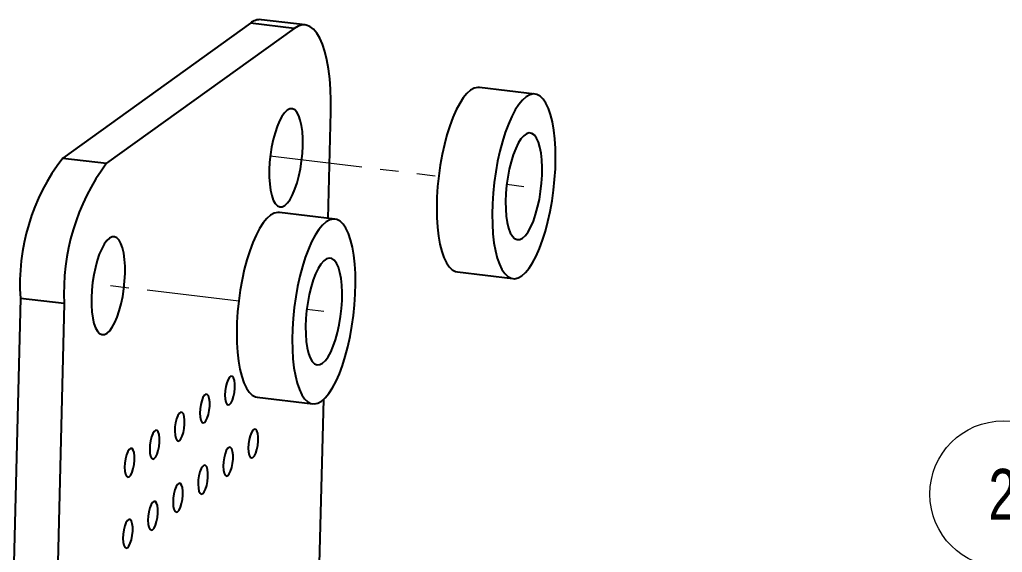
# Model space of a CAD drawing. Header units: millimetres. Extents: x 0 to 205, y 0 to 292.
# Drawn here: x 65.3 to 132.8, y 172.7 to 209.4 of the extents above; entities that cross this region are included whole.
import ezdxf

# ---------------------------------------------------------------- set-up
doc = ezdxf.new("R2010")
doc.units = ezdxf.units.MM
doc.linetypes.add('PHANTOM', pattern=[12.7, 6.35, -1.27, 1.27, -1.27, 1.27, -1.27])
doc.styles.add('SLDTEXTSTYLE0', font='TXT', dxfattribs={"width": 0.75})

# ---------------------------------------------------------------- blocks, each defined once
blk = doc.blocks.new('SW_NOTE_0_5')
at = {"color": 0, "linetype": 'Continuous', "lineweight": 0}
blk.add_circle((2.631, 4.3), 5.041, dxfattribs=at)
at = {"color": 0, "linetype": 'Continuous', "lineweight": 0, "insert": (2.595, 6.036), "char_height": 3.5, "attachment_point": 2, "style": 'SLDTEXTSTYLE0'}
blk.add_mtext('2', dxfattribs=at)

msp = doc.modelspace()

# ---------------------------------------------------------------- linework, layer by layer
at = {"color": 7, "linetype": 'Continuous', "lineweight": 25}
for p, q in [((81.122, 209.114), (68.213, 199.824)), ((84.13, 208.753), (81.122, 209.114)), ((84.892, 208.992), (81.884, 209.353)), ((84.13, 208.753), (71.221, 199.463)), ((100.7, 204.233), (96.883, 204.691)), ((86.476, 195.671), (86.657, 203.004)), ((68.213, 199.824), (71.221, 199.463)), ((86.94, 195.616), (83.122, 196.074)), ((95.359, 191.982), (99.176, 191.524)), ((65.304, 190.164), (64.159, 143.936)), ((68.313, 189.803), (65.304, 190.164)), ((68.313, 189.803), (67.168, 143.575)), ((81.598, 183.365), (85.415, 182.907)), ((85.512, 156.777), (86.167, 183.213))]:
    msp.add_line(p, q, dxfattribs=at)
at = {"color": 7, "linetype": 'PHANTOM', "lineweight": 18}
for p, q in [((82.491, 199.971), (94.079, 198.581)), ((98.758, 198.02), (99.938, 197.879)), ((80.318, 189.964), (70.262, 191.17)), ((86.177, 189.261), (84.997, 189.403))]:
    msp.add_line(p, q, dxfattribs=at)
at = {"color": 7, "linetype": 'Continuous', "lineweight": 25, "flags": 128}
for points in [[(86.657, 203.004), (86.662, 203.799), (86.638, 204.564), (86.583, 205.29), (86.5, 205.969), (86.389, 206.595), (86.25, 207.16), (86.087, 207.657), (85.9, 208.083), (85.691, 208.431), (85.464, 208.699), (85.219, 208.883), (84.961, 208.981), (84.691, 208.991), (84.413, 208.915), (84.13, 208.753)], [(96.883, 204.691), (96.771, 204.695), (96.525, 204.64), (96.274, 204.5), (96.02, 204.277), (95.768, 203.973), (95.521, 203.593), (95.281, 203.142), (95.054, 202.626), (94.84, 202.052), (94.644, 201.428), (94.468, 200.762), (94.314, 200.063), (94.185, 199.341), (94.082, 198.605), (94.006, 197.866), (93.959, 197.133), (93.941, 196.416), (93.953, 195.725), (93.994, 195.07), (94.064, 194.458), (94.162, 193.9), (94.286, 193.401), (94.435, 192.969), (94.606, 192.609), (94.799, 192.327), (95.009, 192.126), (95.234, 192.009), (95.359, 191.982)], [(99.785, 191.715), (100.039, 191.938), (100.291, 192.242), (100.538, 192.622), (100.777, 193.073), (101.005, 193.589), (101.219, 194.163), (101.415, 194.787), (101.591, 195.453), (101.745, 196.152), (101.874, 196.874), (101.977, 197.61), (102.053, 198.349), (102.1, 199.082), (102.117, 199.799), (102.106, 200.49), (102.065, 201.145), (101.995, 201.757), (101.897, 202.315), (101.773, 202.814), (101.624, 203.246), (101.453, 203.606), (101.26, 203.888), (101.05, 204.089), (100.825, 204.206), (100.588, 204.237), (100.342, 204.182), (100.091, 204.042), (99.837, 203.819), (99.585, 203.515), (99.338, 203.135), (99.099, 202.684), (98.871, 202.169), (98.658, 201.595), (98.461, 200.97), (98.285, 200.304), (98.132, 199.605), (98.002, 198.883), (97.899, 198.147), (97.824, 197.408), (97.777, 196.675), (97.759, 195.958), (97.77, 195.267), (97.812, 194.612), (97.881, 194.001), (97.979, 193.442), (98.103, 192.943), (98.252, 192.511), (98.424, 192.151), (98.616, 191.869), (98.826, 191.668), (99.051, 191.552), (99.288, 191.52), (99.534, 191.575), (99.785, 191.715)], [(83.495, 196.567), (83.677, 196.737), (83.856, 196.984), (84.028, 197.301), (84.189, 197.681), (84.335, 198.113), (84.463, 198.589), (84.568, 199.095), (84.649, 199.62), (84.704, 200.15), (84.731, 200.672), (84.729, 201.174), (84.7, 201.643), (84.642, 202.068), (84.558, 202.438), (84.45, 202.744), (84.321, 202.979), (84.173, 203.136), (84.01, 203.212), (83.837, 203.205), (83.657, 203.116), (83.475, 202.945), (83.296, 202.698), (83.124, 202.381), (82.963, 202.002), (82.817, 201.569), (82.689, 201.093), (82.584, 200.587), (82.503, 200.062), (82.448, 199.532), (82.421, 199.01), (82.423, 198.508), (82.452, 198.039), (82.51, 197.614), (82.594, 197.244), (82.702, 196.938), (82.831, 196.703), (82.979, 196.546), (83.142, 196.47), (83.315, 196.477), (83.495, 196.567)], [(99.85, 194.315), (100.043, 194.495), (100.233, 194.754), (100.417, 195.087), (100.589, 195.484), (100.746, 195.938), (100.884, 196.438), (101, 196.971), (101.091, 197.525), (101.155, 198.088), (101.191, 198.646), (101.197, 199.186), (101.174, 199.695), (101.121, 200.162), (101.041, 200.575), (100.935, 200.925), (100.806, 201.203), (100.656, 201.404), (100.49, 201.522), (100.31, 201.554), (100.122, 201.501), (99.93, 201.362), (99.738, 201.142), (99.55, 200.846), (99.372, 200.479), (99.207, 200.052), (99.058, 199.574), (98.931, 199.056), (98.827, 198.511), (98.75, 197.951), (98.7, 197.389), (98.679, 196.838), (98.687, 196.312), (98.725, 195.823), (98.792, 195.382), (98.885, 194.999), (99.003, 194.684), (99.143, 194.444), (99.301, 194.284), (99.475, 194.208), (99.659, 194.219), (99.85, 194.315)], [(83.122, 196.074), (83.01, 196.077), (82.764, 196.023), (82.513, 195.883), (82.259, 195.659), (82.007, 195.356), (81.76, 194.976), (81.521, 194.525), (81.293, 194.009), (81.08, 193.435), (80.883, 192.811), (80.707, 192.145), (80.554, 191.446), (80.424, 190.724), (80.321, 189.988), (80.246, 189.249), (80.199, 188.515), (80.181, 187.799), (80.192, 187.108), (80.234, 186.452), (80.303, 185.841), (80.401, 185.282), (80.525, 184.783), (80.674, 184.351), (80.846, 183.992), (81.038, 183.71), (81.248, 183.509), (81.473, 183.392), (81.598, 183.365)], [(86.025, 183.098), (86.278, 183.321), (86.53, 183.625), (86.778, 184.004), (87.017, 184.455), (87.245, 184.971), (87.458, 185.545), (87.654, 186.17), (87.83, 186.836), (87.984, 187.534), (88.113, 188.257), (88.216, 188.992), (88.292, 189.732), (88.339, 190.465), (88.357, 191.182), (88.345, 191.872), (88.304, 192.528), (88.234, 193.139), (88.137, 193.698), (88.013, 194.197), (87.864, 194.629), (87.692, 194.989), (87.5, 195.271), (87.29, 195.471), (87.065, 195.588), (86.827, 195.62), (86.582, 195.565), (86.33, 195.425), (86.077, 195.202), (85.825, 194.898), (85.577, 194.518), (85.338, 194.067), (85.11, 193.551), (84.897, 192.977), (84.701, 192.353), (84.525, 191.687), (84.371, 190.988), (84.242, 190.266), (84.138, 189.53), (84.063, 188.791), (84.016, 188.058), (83.998, 187.341), (84.01, 186.65), (84.051, 185.995), (84.121, 185.383), (84.218, 184.824), (84.342, 184.325), (84.491, 183.893), (84.663, 183.534), (84.855, 183.252), (85.065, 183.051), (85.29, 182.934), (85.527, 182.903), (85.773, 182.958), (86.025, 183.098)], [(71.265, 187.766), (71.447, 187.936), (71.626, 188.183), (71.798, 188.5), (71.96, 188.88), (72.106, 189.312), (72.233, 189.788), (72.339, 190.294), (72.42, 190.819), (72.474, 191.349), (72.501, 191.871), (72.5, 192.373), (72.47, 192.842), (72.412, 193.267), (72.328, 193.637), (72.22, 193.943), (72.091, 194.178), (71.943, 194.335), (71.78, 194.411), (71.607, 194.404), (71.427, 194.314), (71.246, 194.144), (71.067, 193.897), (70.894, 193.58), (70.733, 193.201), (70.587, 192.768), (70.46, 192.292), (70.354, 191.786), (70.273, 191.261), (70.218, 190.731), (70.191, 190.209), (70.193, 189.707), (70.223, 189.238), (70.28, 188.813), (70.364, 188.443), (70.472, 188.137), (70.602, 187.902), (70.75, 187.745), (70.912, 187.669), (71.086, 187.676), (71.265, 187.766)], [(86.089, 185.698), (86.282, 185.878), (86.473, 186.137), (86.656, 186.469), (86.828, 186.867), (86.985, 187.321), (87.124, 187.82), (87.24, 188.354), (87.331, 188.908), (87.395, 189.471), (87.43, 190.029), (87.436, 190.568), (87.413, 191.078), (87.361, 191.544), (87.28, 191.957), (87.175, 192.307), (87.045, 192.586), (86.896, 192.786), (86.729, 192.904), (86.55, 192.937), (86.362, 192.883), (86.169, 192.745), (85.977, 192.525), (85.789, 192.228), (85.611, 191.862), (85.446, 191.435), (85.298, 190.957), (85.17, 190.439), (85.067, 189.893), (84.989, 189.333), (84.939, 188.771), (84.918, 188.221), (84.927, 187.695), (84.965, 187.205), (85.031, 186.764), (85.124, 186.382), (85.242, 186.066), (85.382, 185.826), (85.541, 185.666), (85.714, 185.591), (85.898, 185.602), (86.089, 185.698)], [(79.692, 182.857), (79.793, 182.972), (79.887, 183.162), (79.966, 183.411), (80.023, 183.696), (80.053, 183.992), (80.052, 184.273), (80.022, 184.514), (79.964, 184.693), (79.885, 184.794), (79.79, 184.809), (79.689, 184.736), (79.59, 184.582), (79.502, 184.36), (79.433, 184.09), (79.39, 183.796), (79.375, 183.505), (79.391, 183.241), (79.435, 183.029), (79.505, 182.887), (79.593, 182.828), (79.692, 182.857)], [(77.966, 181.615), (78.067, 181.73), (78.162, 181.92), (78.241, 182.169), (78.298, 182.454), (78.327, 182.75), (78.327, 183.031), (78.296, 183.272), (78.239, 183.451), (78.159, 183.552), (78.064, 183.567), (77.963, 183.494), (77.864, 183.34), (77.776, 183.118), (77.708, 182.848), (77.664, 182.554), (77.649, 182.263), (77.665, 181.999), (77.71, 181.787), (77.779, 181.645), (77.867, 181.586), (77.966, 181.615)], [(76.24, 180.373), (76.342, 180.488), (76.436, 180.679), (76.515, 180.927), (76.572, 181.212), (76.601, 181.508), (76.601, 181.789), (76.57, 182.03), (76.513, 182.209), (76.433, 182.31), (76.339, 182.325), (76.237, 182.252), (76.138, 182.098), (76.051, 181.876), (75.982, 181.606), (75.938, 181.312), (75.924, 181.021), (75.939, 180.757), (75.984, 180.545), (76.053, 180.403), (76.141, 180.344), (76.24, 180.373)], [(81.296, 179.207), (81.398, 179.322), (81.492, 179.512), (81.571, 179.761), (81.628, 180.046), (81.657, 180.342), (81.657, 180.623), (81.626, 180.863), (81.569, 181.042), (81.489, 181.144), (81.395, 181.159), (81.293, 181.086), (81.194, 180.931), (81.107, 180.71), (81.038, 180.44), (80.994, 180.146), (80.98, 179.854), (80.995, 179.59), (81.04, 179.378), (81.109, 179.236), (81.197, 179.178), (81.296, 179.207)], [(74.515, 179.132), (74.616, 179.246), (74.71, 179.437), (74.789, 179.685), (74.846, 179.97), (74.876, 180.266), (74.875, 180.547), (74.845, 180.788), (74.787, 180.967), (74.707, 181.068), (74.613, 181.083), (74.511, 181.01), (74.413, 180.856), (74.325, 180.634), (74.256, 180.364), (74.213, 180.071), (74.198, 179.779), (74.214, 179.515), (74.258, 179.303), (74.327, 179.161), (74.416, 179.102), (74.515, 179.132)], [(72.789, 177.89), (72.89, 178.004), (72.984, 178.195), (73.064, 178.443), (73.12, 178.728), (73.15, 179.024), (73.149, 179.305), (73.119, 179.546), (73.061, 179.725), (72.982, 179.826), (72.887, 179.841), (72.786, 179.769), (72.687, 179.614), (72.599, 179.392), (72.531, 179.122), (72.487, 178.829), (72.472, 178.537), (72.488, 178.273), (72.532, 178.061), (72.602, 177.919), (72.69, 177.86), (72.789, 177.89)], [(79.571, 177.965), (79.672, 178.08), (79.766, 178.27), (79.845, 178.519), (79.902, 178.804), (79.932, 179.1), (79.931, 179.381), (79.901, 179.621), (79.843, 179.8), (79.763, 179.902), (79.669, 179.917), (79.568, 179.844), (79.469, 179.69), (79.381, 179.468), (79.312, 179.198), (79.269, 178.904), (79.254, 178.612), (79.27, 178.349), (79.314, 178.136), (79.383, 177.994), (79.472, 177.936), (79.571, 177.965)], [(77.845, 176.723), (77.946, 176.838), (78.04, 177.028), (78.12, 177.277), (78.176, 177.562), (78.206, 177.858), (78.205, 178.139), (78.175, 178.379), (78.117, 178.558), (78.038, 178.66), (77.943, 178.675), (77.842, 178.602), (77.743, 178.448), (77.655, 178.226), (77.587, 177.956), (77.543, 177.662), (77.528, 177.37), (77.544, 177.107), (77.588, 176.894), (77.658, 176.753), (77.746, 176.694), (77.845, 176.723)], [(76.119, 175.481), (76.22, 175.596), (76.315, 175.786), (76.394, 176.035), (76.451, 176.32), (76.48, 176.616), (76.48, 176.897), (76.449, 177.137), (76.392, 177.316), (76.312, 177.418), (76.217, 177.433), (76.116, 177.36), (76.017, 177.206), (75.93, 176.984), (75.861, 176.714), (75.817, 176.42), (75.803, 176.128), (75.818, 175.865), (75.863, 175.652), (75.932, 175.511), (76.02, 175.452), (76.119, 175.481)], [(74.393, 174.239), (74.495, 174.354), (74.589, 174.544), (74.668, 174.793), (74.725, 175.078), (74.754, 175.374), (74.754, 175.655), (74.723, 175.895), (74.666, 176.074), (74.586, 176.176), (74.492, 176.191), (74.39, 176.118), (74.291, 175.964), (74.204, 175.742), (74.135, 175.472), (74.091, 175.178), (74.077, 174.886), (74.092, 174.623), (74.137, 174.411), (74.206, 174.269), (74.294, 174.21), (74.393, 174.239)], [(72.668, 172.997), (72.769, 173.112), (72.863, 173.302), (72.942, 173.551), (72.999, 173.836), (73.029, 174.132), (73.028, 174.413), (72.998, 174.653), (72.94, 174.833), (72.86, 174.934), (72.766, 174.949), (72.665, 174.876), (72.566, 174.722), (72.478, 174.5), (72.409, 174.23), (72.366, 173.936), (72.351, 173.644), (72.367, 173.381), (72.411, 173.169), (72.481, 173.027), (72.569, 172.968), (72.668, 172.997)]]:
    msp.add_lwpolyline(points, dxfattribs=at)
at = {"color": 7, "linetype": 'PHANTOM', "lineweight": 18, "flags": 128}
for points in [[(99.85, 194.315), (100.043, 194.495), (100.233, 194.754), (100.417, 195.087), (100.589, 195.484), (100.746, 195.938), (100.884, 196.438), (101, 196.971), (101.091, 197.525), (101.155, 198.088), (101.191, 198.646), (101.197, 199.186), (101.174, 199.695), (101.121, 200.162), (101.041, 200.575), (100.935, 200.925), (100.806, 201.203), (100.656, 201.404), (100.49, 201.522), (100.31, 201.554), (100.122, 201.501), (99.93, 201.362), (99.738, 201.142), (99.55, 200.846), (99.372, 200.479), (99.207, 200.052), (99.058, 199.574), (98.931, 199.056), (98.827, 198.511), (98.75, 197.951), (98.7, 197.389), (98.679, 196.838), (98.687, 196.312), (98.725, 195.823), (98.792, 195.382), (98.885, 194.999), (99.003, 194.684), (99.143, 194.444), (99.301, 194.284), (99.475, 194.208), (99.659, 194.219), (99.85, 194.315)], [(86.089, 185.698), (86.282, 185.878), (86.473, 186.137), (86.656, 186.469), (86.828, 186.867), (86.985, 187.321), (87.124, 187.82), (87.24, 188.354), (87.331, 188.908), (87.395, 189.471), (87.43, 190.029), (87.436, 190.568), (87.413, 191.078), (87.361, 191.544), (87.28, 191.957), (87.175, 192.307), (87.045, 192.586), (86.896, 192.786), (86.729, 192.904), (86.55, 192.937), (86.362, 192.883), (86.169, 192.745), (85.977, 192.525), (85.789, 192.228), (85.611, 191.862), (85.446, 191.435), (85.298, 190.957), (85.17, 190.439), (85.067, 189.893), (84.989, 189.333), (84.939, 188.771), (84.918, 188.221), (84.927, 187.695), (84.965, 187.205), (85.031, 186.764), (85.124, 186.382), (85.242, 186.066), (85.382, 185.826), (85.541, 185.666), (85.714, 185.591), (85.898, 185.602), (86.089, 185.698)]]:
    msp.add_lwpolyline(points, dxfattribs=at)
at = {"color": 7, "linetype": 'Continuous', "lineweight": 25}
for centre, radius, start, end in [((81.8, 208.282), 1.074, 85.56619, 129.19631), ((79.528, 191.149), 14.258, 142.52418, 183.96364), ((83.326, 190.551), 15.032, 143.63597, 182.85186)]:
    msp.add_arc(centre, radius, start, end, dxfattribs=at)

# ---------------------------------------------------------------- block references
at = {"color": 7, "linetype": 'Continuous', "lineweight": 0}
msp.add_blockref('SW_NOTE_0_5', (130.274, 172.391), dxfattribs=at)

doc.saveas('drawing.dxf')
